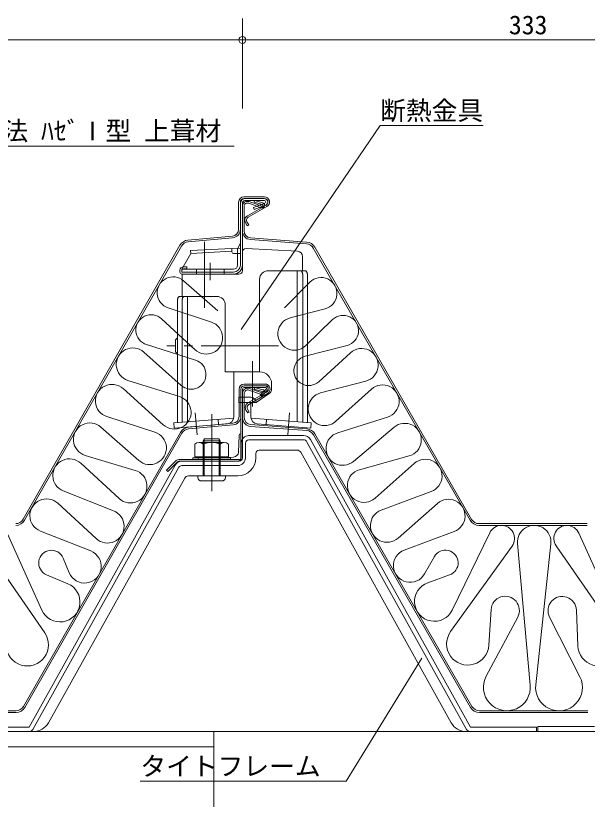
# Model space of a CAD drawing. Units: millimetres at full size, sheet at 1:5; details may follow other scales. Extents: x -3142 to 7368, y -2477 to 957.
# Drawn here: x -110.6 to 222.4, y -1810.2 to -1353.6 of the extents above; entities that cross this region are included whole.
import ezdxf
from ezdxf.enums import TextEntityAlignment as Align

# ---------------------------------------------------------------- set-up
doc = ezdxf.new("R2010")
doc.units = ezdxf.units.MM
doc.header["$LTSCALE"] = 5
doc.linetypes.add('CHAIN2', pattern=[12, 9, -1, 1, -1])
doc.layers.add('0-0_0', color=7, linetype='Continuous', lineweight=18)
doc.styles.add('ＭＳ ゴシック', font='')
doc.styles.get('ＭＳ ゴシック').set_extended_font_data('MS Gothic')

msp = doc.modelspace()

# ---------------------------------------------------------------- linework, layer by layer
at = {"layer": '0-0_0', "color": 4}
for p, q in [((21.474, -1355.244), (21.474, -1407.744)), ((-311.526, -1367.744), (21.474, -1367.744)), ((354.474, -1367.744), (21.474, -1367.744)), ((101.697, -1417.673), (20.756, -1536.367)), ((101.697, -1417.673), (161.697, -1417.673)), ((16.654, -1429.538), (-223.346, -1429.538)), ((-16.417, -1520.178), (-16.417, -1590.758)), ((-13.528, -1517.178), (-15.149, -1517.178)), ((-13.698, -1520.178), (-13.698, -1590.543)), ((-10.528, -1590.294), (-10.528, -1517.178)), ((16.472, -1561.178), (16.472, -1587.481)), ((-18.555, -1590.926), (16.412, -1588.174)), ((7.365, -1588.886), (7.6, -1591.877)), ((-18.555, -1590.926), (-18.32, -1593.917)), ((-18.32, -1593.917), (12.786, -1591.468))]:
    msp.add_line(p, q, dxfattribs=at)
at = {"layer": '0-0_0'}
for p, q in [((34.272, -1459.178), (22.272, -1459.178)), ((22.272, -1460.178), (34.272, -1460.178)), ((19.272, -1462.178), (19.272, -1478.026)), ((20.272, -1478.026), (20.272, -1462.178)), ((20.272, -1462.878), (20.272, -1498.978)), ((21.472, -1462.878), (21.472, -1498.978)), ((21.472, -1464.752), (21.472, -1479.041)), ((22.472, -1464.752), (22.472, -1479.041)), ((34.294, -1461.378), (22.972, -1461.378)), ((35.272, -1463.91), (24.36, -1470.21)), ((35.772, -1464.776), (24.86, -1471.076)), ((25.156, -1462.873), (32.459, -1465.531)), ((32.801, -1464.591), (25.498, -1461.933)), ((27.918, -1465.453), (34.64, -1462.873)), ((28.348, -1466.573), (27.918, -1465.453)), ((28.348, -1466.573), (35.07, -1463.993)), ((15.634, -1482.009), (-10.233, -1484.361)), ((15.725, -1483.005), (-10.143, -1485.357)), ((58.833, -1486.482), (26.098, -1484.027)), ((26.173, -1483.03), (58.908, -1485.485)), ((-14.898, -1487.357), (-106.257, -1647.074)), ((-14.03, -1487.853), (-105.389, -1647.571)), ((20.272, -1486.178), (18.799, -1489.125)), ((155.008, -1647.087), (63.659, -1488.474)), ((-13.728, -1501.378), (-8.605, -1492.094)), ((15.279, -1489.24), (-8.688, -1490.496)), ((-8.688, -1490.496), (-8.605, -1492.094)), ((15.363, -1490.838), (-8.605, -1492.094)), ((20.272, -1488.978), (15.279, -1489.24)), ((15.279, -1489.24), (15.383, -1491.231)), ((20.272, -1492.178), (16.382, -1492.178)), ((18.672, -1489.662), (18.672, -1492.178)), ((18.672, -1492.178), (18.672, -1498.978)), ((21.472, -1491.286), (21.472, -1502.178)), ((23.577, -1489.289), (53.629, -1490.864)), ((154.142, -1647.586), (62.792, -1488.973)), ((56.472, -1493.86), (56.472, -1502.178)), ((-14.928, -1501.878), (-14.928, -1502.978)), ((16.272, -1501.378), (-13.728, -1501.378)), ((-13.728, -1501.378), (-13.728, -1502.978)), ((-10.928, -1501.078), (-12.928, -1501.078)), ((-10.928, -1499.878), (-12.9, -1499.878)), ((-10.928, -1499.878), (-10.928, -1501.078)), ((-5.228, -1501.378), (-5.228, -1502.978)), ((10.772, -1501.378), (10.772, -1502.978)), ((36.472, -1502.178), (56.472, -1502.178)), ((16.272, -1502.978), (-13.728, -1502.978)), ((16.272, -1504.178), (-13.728, -1504.178)), ((19.472, -1504.178), (-13.528, -1504.178)), ((-13.528, -1504.178), (-13.528, -1517.178)), ((-5.228, -1502.978), (-5.228, -1504.178)), ((10.772, -1502.978), (10.772, -1504.178)), ((31.472, -1507.178), (31.472, -1561.178)), ((-13.528, -1517.178), (6.472, -1517.178)), ((11.472, -1522.178), (11.472, -1561.178)), ((11.472, -1561.178), (31.472, -1561.178)), ((34.574, -1568.239), (22.574, -1568.239)), ((22.574, -1569.239), (34.574, -1569.239)), ((22.574, -1570.239), (35.074, -1570.239)), ((32.903, -1573.452), (25.6, -1570.794)), ((19.574, -1571.239), (19.574, -1587.086)), ((20.574, -1587.086), (20.574, -1571.239)), ((20.574, -1571.239), (20.574, -1611.239)), ((21.574, -1571.239), (21.574, -1611.239)), ((21.574, -1573.613), (21.574, -1587.902)), ((22.574, -1573.613), (22.574, -1587.902)), ((35.574, -1572.971), (24.662, -1579.271)), ((36.074, -1573.837), (25.162, -1580.137)), ((25.258, -1571.733), (32.561, -1574.391)), ((35.427, -1571.092), (31.866, -1574.654)), ((31.866, -1574.654), (32.573, -1575.361)), ((36.135, -1571.8), (32.573, -1575.361)), ((15.936, -1591.07), (-9.931, -1593.421)), ((16.027, -1592.066), (-9.841, -1594.417)), ((58.935, -1595.343), (26.2, -1592.888)), ((26.275, -1591.89), (59.01, -1594.346)), ((-14.595, -1596.415), (-106.056, -1756.137)), ((-13.727, -1596.912), (-105.188, -1756.634)), ((19.537, -1598.238), (19.179, -1607.911)), ((57.127, -1598.239), (25.274, -1598.239)), ((154.343, -1756.646), (62.894, -1597.834)), ((155.21, -1756.147), (63.761, -1597.335)), ((-3.787, -1602.239), (10.935, -1602.239)), ((-0.726, -1600.239), (-1.426, -1601.239)), ((-1.426, -1601.239), (-1.426, -1621.739)), ((8.574, -1601.239), (-1.426, -1601.239)), ((-0.726, -1600.239), (-0.726, -1621.739)), ((7.874, -1600.239), (-0.726, -1600.239)), ((7.874, -1600.239), (7.874, -1621.739)), ((7.874, -1600.239), (8.574, -1601.239)), ((8.574, -1601.239), (8.574, -1621.739)), ((20.774, -1602.739), (20.774, -1611.239)), ((23.274, -1602.739), (23.274, -1611.239)), ((57.127, -1600.739), (25.274, -1600.739)), ((58.875, -1601.767), (152.089, -1769.454)), ((61.06, -1600.553), (154.274, -1768.239)), ((-6.241, -1603.239), (-6.241, -1610.739)), ((13.389, -1603.239), (13.389, -1610.739)), ((53.303, -1606.739), (31.274, -1606.739)), ((-7.426, -1611.239), (14.574, -1611.239)), ((-7.426, -1611.239), (-7.426, -1612.239)), ((-6.241, -1610.739), (13.389, -1610.739)), ((16.244, -1610.799), (-3.426, -1611.218)), ((14.574, -1611.239), (14.574, -1612.239)), ((29.274, -1608.739), (29.274, -1611.239)), ((55.488, -1608.024), (143.081, -1765.598)), ((-17.713, -1615.55), (-102.726, -1768.239)), ((-17.012, -1612.825), (-22.669, -1618.482)), ((-16.305, -1613.532), (-21.962, -1619.189)), ((-15.598, -1612.239), (19.574, -1612.239)), ((-15.598, -1613.239), (19.574, -1613.239)), ((18.774, -1613.239), (-13.781, -1613.239)), ((18.774, -1615.739), (-13.781, -1615.739)), ((-15.529, -1616.766), (-100.542, -1769.455)), ((-22.669, -1618.482), (-21.962, -1619.189)), ((-12.145, -1623.023), (-91.53, -1765.604)), ((18.774, -1621.739), (-9.961, -1621.739)), ((-4.426, -1621.739), (-4.426, -1622.739)), ((9.574, -1624.739), (-2.426, -1624.739)), ((11.574, -1621.739), (11.574, -1622.739)), ((159.341, -1649.592), (222.403, -1649.592)), ((222.403, -1650.592), (159.341, -1650.592)), ((-173.457, -1758.652), (-110.395, -1758.652)), ((-110.395, -1759.652), (-173.457, -1759.652)), ((159.543, -1758.652), (222.605, -1758.652)), ((222.605, -1759.652), (159.543, -1759.652)), ((-474.526, -1770.739), (4.74, -1770.739)), ((-102.726, -1768.239), (-178.726, -1768.239)), ((4.74, -1770.739), (204.74, -1770.739)), ((4.74, -1770.739), (4.74, -2070.739)), ((404.74, -1770.739), (4.74, -1770.739)), ((192.774, -1770.739), (151.821, -1770.739)), ((192.774, -1768.239), (154.274, -1768.239)), ((192.774, -1768.239), (192.774, -1770.739)), ((226.498, -1767.739), (193.574, -1767.739)), ((193.574, -1770.739), (193.574, -1767.739)), ((226.498, -1770.739), (193.574, -1770.739)), ((-474.526, -1779.739), (4.74, -1779.739))]:
    msp.add_line(p, q, dxfattribs=at)
at = {"layer": '0-0_0', "color": 2}
for p, q in [((34.294, -1460.178), (22.972, -1460.178)), ((-12.9, -1499.878), (-12.928, -1499.878))]:
    msp.add_line(p, q, dxfattribs=at)
at = {"layer": '0-0_0', "color": 4, "linetype": 'CHAIN2'}
for p, q in [((-0.528, -1485.378), (-0.528, -1523.878)), ((2.772, -1497.54), (2.772, -1507.74)), ((42.472, -1545.978), (-22.528, -1545.978)), ((-5.987, -1584.921), (-4.967, -1597.881)), ((3.574, -1585.718), (3.574, -1634.793)), ((48.931, -1584.921), (47.911, -1597.881))]:
    msp.add_line(p, q, dxfattribs=at)
at = {"layer": '0-0_0', "color": 3}
for p, q in [((53.472, -1502.178), (53.472, -1590.294)), ((56.472, -1502.178), (58.093, -1502.178)), ((56.642, -1505.178), (56.642, -1590.543)), ((59.36, -1505.178), (59.36, -1590.758)), ((27.271, -1554.902), (27.271, -1581.232)), ((31.472, -1561.178), (31.672, -1561.178)), ((38.472, -1567.978), (38.472, -1571.186)), ((19.472, -1575.978), (19.472, -1578.978)), ((26.472, -1575.978), (19.472, -1575.978)), ((26.472, -1578.978), (26.472, -1587.481)), ((61.499, -1590.926), (26.532, -1588.174)), ((35.579, -1588.886), (35.344, -1591.877))]:
    msp.add_line(p, q, dxfattribs=at)
at = {"layer": '0-0_0', "color": 9}
for p, q in [((-12.771, -1508.062), (7.161, -1525.543)), ((60.757, -1508.907), (45.976, -1523.846)), ((-21.781, -1523.814), (3.391, -1532.133)), ((69.668, -1524.379), (49.328, -1529.666)), ((-25.633, -1530.221), (-6.13, -1548.273)), ((74.019, -1530.724), (58.409, -1545.834)), ((-5.76, -1554.345), (-34.391, -1545.286)), ((82.449, -1545.787), (57.968, -1552.072)), ((-35.879, -1549.647), (-14.143, -1569.062)), ((65.962, -1566.858), (84.385, -1550.041)), ((-45.22, -1566.102), (-15.216, -1575.504)), ((-48.07, -1570.889), (-24.59, -1591.968)), ((22.574, -1569.239), (35.074, -1569.239)), ((93.346, -1566.556), (67.036, -1573.398)), ((96.683, -1571.206), (75.985, -1589.963)), ((-57.477, -1587.213), (-29.485, -1596.303)), ((76.974, -1596.643), (106.031, -1587.53)), ((-38.903, -1612.782), (-60.905, -1593.312)), ((86.113, -1613.313), (109.804, -1593.399)), ((-1.334, -1603.239), (-1.334, -1610.739)), ((8.481, -1603.239), (8.481, -1610.739)), ((-70.103, -1609.83), (-40.983, -1618.574)), ((118.617, -1610.135), (89.72, -1618.145)), ((-72.712, -1614.396), (-50.336, -1634.991)), ((-7.426, -1612.239), (14.574, -1612.239)), ((121.63, -1614.486), (98.733, -1634.746)), ((-53.557, -1642.17), (-82.861, -1630.564)), ((131.453, -1630.852), (102.34, -1641.701)), ((-86.08, -1637.713), (-63.691, -1658.316)), ((135.048, -1637.783), (112.149, -1658.044)), ((-115.562, -1655.065), (-95.265, -1700.029)), ((-96.228, -1653.882), (-66.913, -1665.494)), ((144.87, -1654.149), (115.755, -1664.999)), ((165.544, -1654.881), (143.732, -1699.954)), ((217.438, -1655.065), (237.735, -1700.029)), ((181.782, -1661.186), (189.144, -1743.72)), ((201.149, -1661.358), (192.348, -1743.533)), ((-128.74, -1662.517), (-93.673, -1713.204)), ((178.563, -1662.621), (142.776, -1712.535)), ((204.26, -1662.517), (239.327, -1713.204)), ((-82.939, -1669.693), (-79.45, -1678.189)), ((127.557, -1678.893), (133.308, -1668.831)), ((-80.208, -1684.598), (-92.676, -1679.334)), ((142.206, -1679.496), (129.459, -1683.991)), ((166.322, -1699.665), (165.095, -1720.443)), ((216.014, -1699.932), (216.878, -1720.728)), ((181.861, -1704.041), (163.478, -1738.502)), ((218.109, -1738.784), (200.396, -1704.027)), ((-100.267, -1770.739), (-181.179, -1770.739))]:
    msp.add_line(p, q, dxfattribs=at)
at = {"layer": '0-0_0', "color": 5}
for p, q in [((-16.417, -1541.367), (-17.528, -1542.478)), ((-17.528, -1542.478), (-17.528, -1549.478)), ((-16.417, -1541.728), (-16.778, -1541.728)), ((-16.417, -1550.59), (-17.528, -1549.478)), ((-16.417, -1550.228), (-16.778, -1550.228))]:
    msp.add_line(p, q, dxfattribs=at)
at = {"layer": '0-0_0'}
for points in [[(33.36, -1462.672), (28.531, -1461.378), (28.272, -1462.344), (33.101, -1463.638)], [(24.128, -1473.809), (25.128, -1475.541), (24.262, -1476.041), (23.262, -1474.309)], [(33.462, -1571.533), (28.633, -1570.239), (28.374, -1571.205), (33.203, -1572.499)], [(24.43, -1582.869), (25.43, -1584.601), (24.564, -1585.101), (23.564, -1583.369)]]:
    msp.add_lwpolyline(points, dxfattribs=at)
at = {"layer": '0-0_0', "color": 3}
for points in [[(55.374, -1502.178), (55.498, -1502.193), (55.621, -1502.236), (55.742, -1502.308), (55.859, -1502.407), (55.971, -1502.533), (56.078, -1502.684), (56.178, -1502.859), (56.27, -1503.057), (56.354, -1503.275), (56.428, -1503.512), (56.492, -1503.764), (56.545, -1504.03), (56.587, -1504.308), (56.617, -1504.593), (56.636, -1504.884), (56.642, -1505.178)], [(58.093, -1502.178), (58.217, -1502.193), (58.34, -1502.236), (58.461, -1502.308), (58.578, -1502.407), (58.69, -1502.533), (58.797, -1502.684), (58.897, -1502.859), (58.989, -1503.057), (59.073, -1503.275), (59.147, -1503.512), (59.211, -1503.764), (59.264, -1504.03), (59.306, -1504.308), (59.336, -1504.593), (59.354, -1504.884), (59.36, -1505.178)], [(37.066, -1573.835), (29.472, -1578.978), (19.472, -1578.978)], [(61.499, -1590.926), (61.264, -1593.917), (30.158, -1591.468)]]:
    msp.add_lwpolyline(points, dxfattribs=at)
at = {"layer": '0-0_0', "color": 4}
for points in [[(-16.417, -1520.178), (-16.411, -1519.884), (-16.392, -1519.593), (-16.362, -1519.308), (-16.32, -1519.03), (-16.267, -1518.764), (-16.203, -1518.512), (-16.129, -1518.275), (-16.045, -1518.057), (-15.953, -1517.859), (-15.853, -1517.684), (-15.746, -1517.533), (-15.634, -1517.407), (-15.517, -1517.308), (-15.396, -1517.236), (-15.273, -1517.193), (-15.149, -1517.178)], [(-13.698, -1520.178), (-13.692, -1519.884), (-13.673, -1519.593), (-13.643, -1519.308), (-13.601, -1519.03), (-13.548, -1518.764), (-13.484, -1518.512), (-13.41, -1518.275), (-13.326, -1518.057), (-13.234, -1517.859), (-13.134, -1517.684), (-13.028, -1517.533), (-12.915, -1517.407), (-12.798, -1517.308), (-12.677, -1517.236), (-12.554, -1517.193), (-12.43, -1517.178)], [(126.074, -1727.926), (82, -1799.739), (-38, -1799.739)]]:
    msp.add_lwpolyline(points, dxfattribs=at)
at = {"layer": '0-0_0'}
msp.add_circle((21.474, -1367.744), 2, dxfattribs=at)
for centre, radius, start, end in [((22.272, -1462.178), 3, 90, 180), ((22.272, -1462.178), 2, 90, 180), ((22.972, -1462.878), 2.7, 90, 180), ((34.272, -1462.178), 3, 300, 89.99998), ((34.272, -1462.178), 2, 300, 89.99998), ((34.272, -1462.178), 2, 293.73555, 90), ((22.972, -1462.878), 1.5, 90, 180), ((24.472, -1464.752), 3, 69.99995, 180), ((24.472, -1464.752), 2, 69.99965, 180), ((32.972, -1464.121), 1.5, 250.00246, 74.99693), ((32.972, -1464.121), 0.5, 249.9733, 75.0265), ((34.272, -1462.178), 0.8, 320.00218, 90), ((25.86, -1472.809), 3, 120, 210), ((25.86, -1472.809), 2, 120, 210), ((15.272, -1478.026), 4, 275.19434, 0), ((15.272, -1478.026), 5, 275.19438, 0), ((26.472, -1479.041), 5, 180, 265.71104), ((26.472, -1479.041), 4, 179.99998, 265.71121), ((-9.69, -1490.336), 6, 95.19435, 150.23038), ((-9.69, -1490.336), 5, 95.19435, 150.23038), ((58.459, -1491.468), 5, 29.93874, 85.71095), ((58.459, -1491.468), 6, 29.93874, 85.71095), ((16.382, -1491.178), 1, 183, 270), ((19.872, -1489.662), 1.2, 153.43494, 180), ((23.472, -1491.286), 2, 87, 180), ((53.472, -1493.86), 3, 0, 87), ((-12.928, -1501.878), 2, 90, 180), ((-12.928, -1501.878), 0.8, 90, 180), ((16.272, -1498.978), 2.4, 270, 0), ((16.272, -1498.978), 5.2, 270, 0), ((16.272, -1498.978), 4, 270, 0), ((19.472, -1502.178), 2, 270, 0), ((36.472, -1507.178), 5, 90, 180), ((-13.728, -1502.978), 1.2, 180, 270), ((6.472, -1522.178), 5, 0, 90), ((22.574, -1571.239), 3, 90, 180), ((22.574, -1571.239), 2, 90, 180), ((22.574, -1571.239), 1, 90, 180), ((24.574, -1573.613), 3, 69.99995, 180), ((34.574, -1571.239), 3, 300, 89.99998), ((34.574, -1571.239), 2, 300, 89.99998), ((35.074, -1570.739), 1.5, 315, 90), ((35.074, -1570.739), 0.5, 315, 90), ((24.574, -1573.613), 2, 69.99965, 180), ((33.074, -1572.982), 1.5, 250.00246, 74.99693), ((33.074, -1572.982), 0.5, 249.9733, 75.0265), ((26.162, -1581.869), 3, 120, 210), ((26.162, -1581.869), 2, 120, 210), ((15.574, -1587.086), 4, 275.19434, 0), ((15.574, -1587.086), 5, 275.19438, 0), ((26.574, -1587.902), 5, 180, 265.71104), ((26.574, -1587.902), 4, 179.99998, 265.71121), ((-9.388, -1599.397), 6, 95.19435, 150.20335), ((-9.388, -1599.397), 5, 95.19447, 150.20335), ((25.274, -1602.739), 4.5, 90, 180), ((57.127, -1602.739), 4.5, 29.06891, 90), ((58.561, -1600.329), 5, 29.93143, 85.71086), ((58.561, -1600.329), 6, 29.93462, 85.71095), ((-3.787, -1605.749), 3.51, 45.65413, 134.34586), ((3.574, -1614.781), 12.542, 66.96497, 113.03502), ((10.935, -1605.749), 3.51, 45.65413, 134.34586), ((25.274, -1602.739), 2, 90, 180), ((57.127, -1602.739), 2, 29.06891, 90), ((31.274, -1608.739), 2, 90, 180), ((53.303, -1609.239), 2.5, 29.06891, 90), ((-3.405, -1612.239), 1.022, 91.21886, 179.99998), ((16.181, -1607.8), 3, 271.21887, 357.87891), ((18.774, -1611.239), 4.5, 270, 0), ((18.774, -1611.239), 2, 270, 0), ((18.774, -1611.239), 10.5, 270, 0), ((19.574, -1611.239), 2, 270, 0), ((19.574, -1611.239), 1, 270, 0), ((-13.781, -1617.739), 4.5, 90, 150.89206), ((-15.598, -1614.239), 2, 90, 134.99998), ((-15.598, -1614.239), 1, 90, 134.99998), ((-13.781, -1617.739), 2, 90, 150.89206), ((-9.961, -1624.239), 2.5, 90, 150.89206), ((-2.426, -1622.739), 2, 180, 270), ((9.574, -1622.739), 2, 270, 0), ((-110.597, -1644.592), 5, 270.00003, 330.23038), ((-110.597, -1644.592), 6, 270.00003, 330.23038), ((159.341, -1644.592), 6, 209.93874, 270.00012), ((159.341, -1644.592), 5, 209.93874, 270.00012), ((-110.395, -1753.652), 5, 270.00003, 330.20335), ((-110.395, -1753.652), 6, 269.99995, 330.20335), ((159.543, -1753.652), 6, 209.93153, 270.00003), ((159.543, -1753.652), 5, 209.93462, 270.00012), ((-100.267, -1760.739), 10, 270, 330.89206), ((151.821, -1760.739), 10, 209.06889, 270), ((-102.726, -1768.239), 2.5, 270, 330.89206), ((154.274, -1768.239), 2.5, 209.06889, 270)]:
    msp.add_arc(centre, radius, start, end, dxfattribs=at)
at = {"layer": '0-0_0', "color": 9}
for centre, radius, start, end in [((-18.876, -1515.023), 9.259, 48.74811, 251.71265), ((67.338, -1515.418), 9.259, 284.57079, 135.30667), ((-31.698, -1536.774), 8.928, 47.21327, 252.44269), ((51.74, -1538.945), 9.588, 104.57079, 314.06992), ((80.229, -1537.139), 8.928, 284.3998, 134.06992), ((0.383, -1541.237), 9.588, 227.21327, 71.71265), ((-42.326, -1556.866), 9.679, 48.22778, 252.60106), ((90.91, -1557.189), 9.679, 284.576, 132.39113), ((60.122, -1560.461), 8.661, 104.3998, 312.39113), ((-8.373, -1562.603), 8.661, 228.22778, 72.44269), ((-54.503, -1578.054), 9.63, 48.08337, 252.0106), ((22.574, -1571.239), 2, 90, 180), ((103.149, -1578.342), 9.63, 287.41286, 132.18277), ((69.475, -1582.78), 9.694, 104.576, 312.18277), ((-18.114, -1584.754), 9.694, 228.08337, 72.60106), ((-67.319, -1600.56), 9.679, 48.49333, 253.28566), ((116.031, -1600.808), 9.679, 285.49203, 130.05002), ((-32.479, -1605.523), 9.694, 228.49333, 72.0106), ((20.574, -1598.277), 1.038, 90, 177.87889), ((79.875, -1605.893), 9.694, 107.41286, 310.05002), ((-79.286, -1621.538), 9.707, 47.37384, 248.39273), ((128.063, -1621.755), 9.707, 290.43829, 131.50385), ((-43.771, -1627.858), 9.694, 227.37384, 73.28566), ((92.309, -1627.486), 9.694, 105.49203, 311.50385), ((-92.653, -1644.857), 9.707, 47.37898, 248.38954), ((141.48, -1645.053), 9.707, 290.43887, 131.50311), ((-57.127, -1651.183), 9.694, 227.37898, 68.39273), ((105.725, -1650.785), 9.694, 110.43829, 311.50311), ((172.386, -1658.192), 7.601, 324.36069, 154.17642), ((191.474, -1660.322), 9.73, 353.88728, 185.09711), ((210.51, -1658.192), 7.601, 24.29465, 214.67693), ((-89.794, -1672.508), 7.41, 22.32492, 247.1107), ((-70.483, -1674.507), 9.694, 202.32492, 68.38954), ((119.141, -1674.083), 9.694, 110.43887, 330.24823), ((139.742, -1672.508), 7.41, 289.42383, 150.24823), ((-84.712, -1695.265), 11.579, 204.29465, 67.1107), ((133.309, -1694.911), 11.579, 109.42383, 334.17642), ((174.571, -1700.152), 8.263, 331.9225, 176.62163), ((207.758, -1700.275), 8.263, 2.37836, 207.00423), ((-103.808, -1720.216), 12.325, 182.37836, 34.67693), ((152.792, -1719.716), 12.325, 144.36069, 356.62163), ((229.192, -1720.216), 12.325, 182.37836, 34.67693), ((175.534, -1744.934), 13.664, 151.9225, 5.09711), ((205.935, -1744.988), 13.664, 173.88728, 27.00423)]:
    msp.add_arc(centre, radius, start, end, dxfattribs=at)
at = {"layer": '0-0_0', "color": 2}
msp.add_arc((-5.528, -1502.978), 1.2, 270, 277.57852, dxfattribs=at)
at = {"layer": '0-0_0', "color": 3}
for centre, radius, start, end in [((31.672, -1567.978), 6.8, 0, 89.99998), ((35.272, -1571.186), 3.2, 304.10699, 0), ((26.472, -1578.978), 3, 0, 90), ((30.472, -1587.481), 4, 180, 265.5)]:
    msp.add_arc(centre, radius, start, end, dxfattribs=at)
at = {"layer": '0-0_0', "color": 4}
msp.add_arc((12.472, -1587.481), 4, 274.5, 0, dxfattribs=at)

# ---------------------------------------------------------------- texts
at = {"layer": '0-0_0', "style": 'ＭＳ ゴシック'}
for s, p in [('333', (176.724, -1367.744)), ('断熱金具', (101.697, -1417.673)), ('二重折板断熱工法 ﾊｾﾞⅠ型 上葺材', (-223.346, -1429.538)), ('タイトフレーム', (-38, -1799.739))]:
    msp.add_text(s, height=11, dxfattribs=at).set_placement(p, align=Align.BOTTOM_LEFT)

doc.saveas('drawing.dxf')
